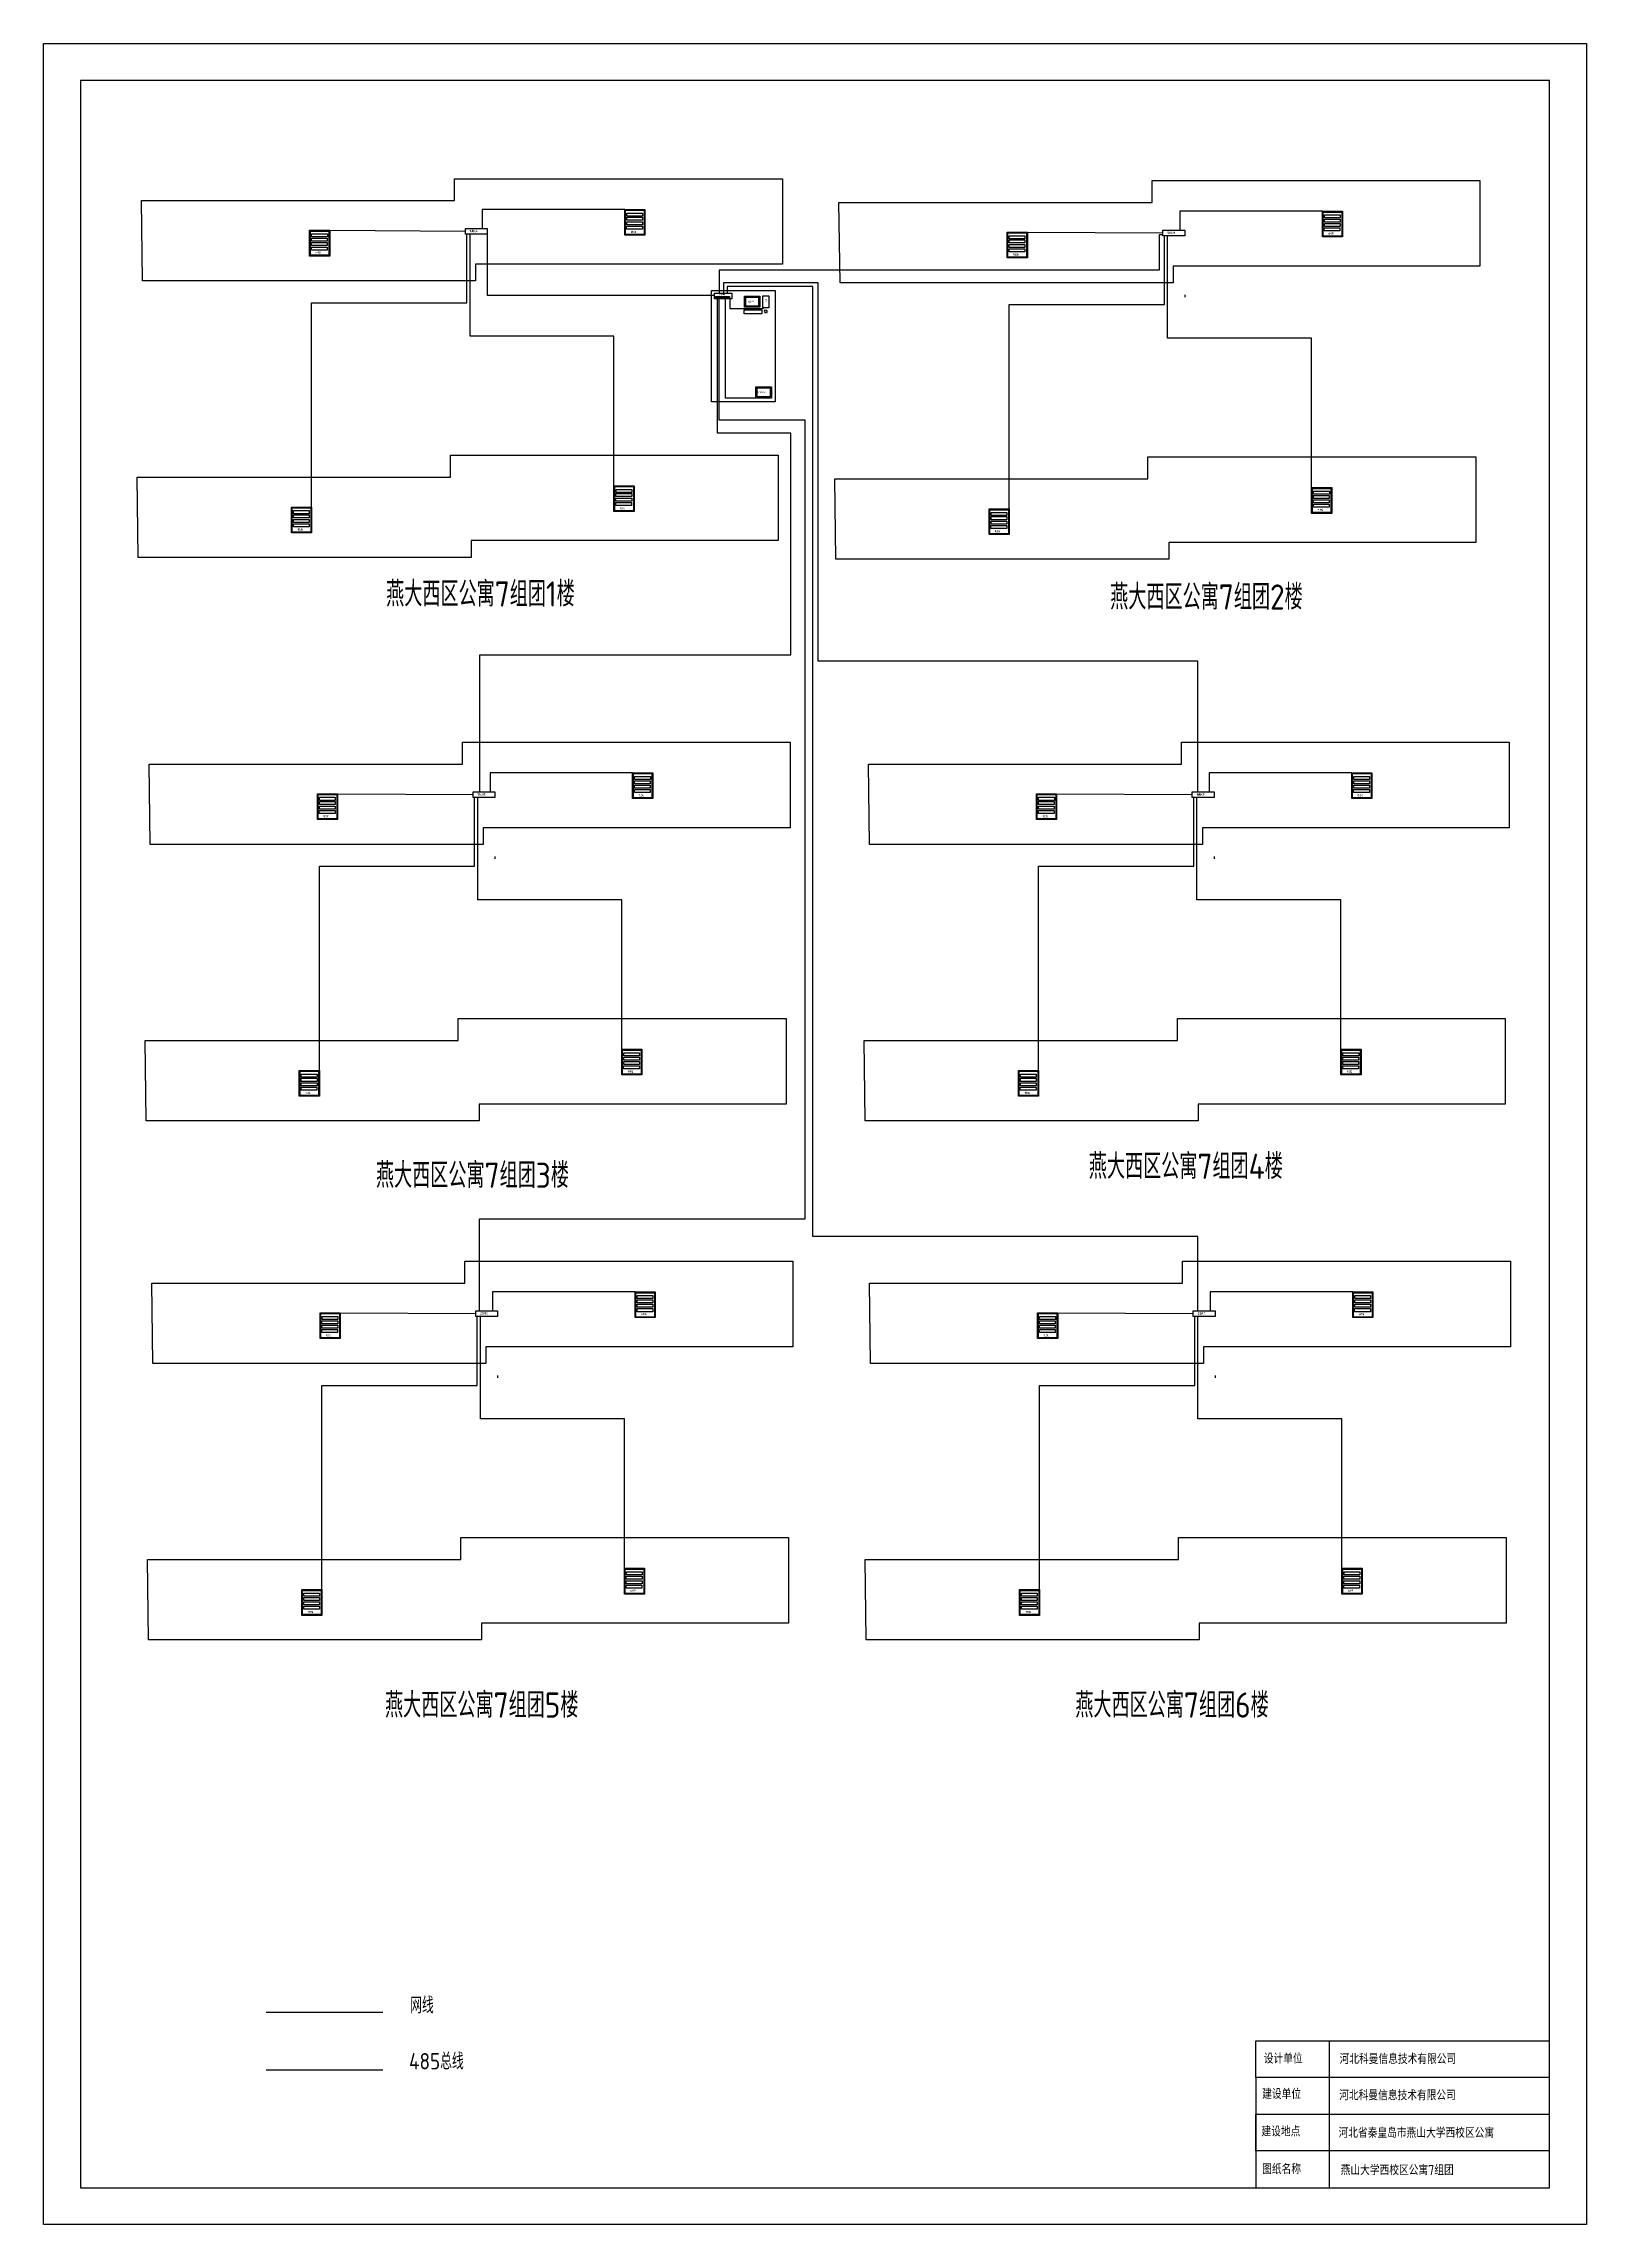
# Model space of a CAD drawing. Header units: millimetres. Extents: x 286 to 1652, y 942 to 1614.
# Drawn here: x 285.9 to 495.9, y 941.8 to 1238.8 of the extents above; entities that cross this region are included whole.
import ezdxf

# ---------------------------------------------------------------- set-up
doc = ezdxf.new("R2010")
doc.units = ezdxf.units.MM
for name, color, linetype in [('485总线', 7, 'Continuous'), ('网线', 7, 'Continuous'), ('设备图', 7, 'Continuous')]:
    doc.layers.add(name, color=color, linetype=linetype)
doc.styles.add('Annotative', font='gbenor.shx', dxfattribs={"bigfont": 'gbcbig.shx'})
doc.styles.get("Standard").update_dxf_attribs({"font": 'gbenor.shx', "bigfont": 'gbcbig.shx'})

msp = doc.modelspace()

# ---------------------------------------------------------------- linework, layer by layer
for p, q in [((285.87, 1238.76), (495.87, 1238.76)), ((285.87, 941.76), (285.87, 1238.76)), ((495.87, 1238.76), (495.87, 941.76)), ((290.87, 1233.76), (290.87, 946.76)), ((490.87, 1233.76), (290.87, 1233.76)), ((490.87, 946.76), (490.87, 1233.76)), ((341.81, 1217.38), (341.81, 1220.36)), ((341.81, 1220.36), (386.43, 1220.36)), ((386.43, 1220.36), (386.43, 1208.71)), ((436.76, 1217.13), (436.76, 1220.12)), ((436.76, 1220.12), (481.38, 1220.12)), ((481.38, 1220.12), (481.38, 1208.47)), ((299.17, 1217.38), (341.81, 1217.38)), ((299.32, 1206.44), (299.17, 1217.38)), ((394.13, 1217.13), (436.76, 1217.13)), ((394.27, 1206.19), (394.13, 1217.13)), ((344.65, 1206.44), (299.32, 1206.44)), ((386.43, 1208.71), (344.65, 1208.71)), ((344.65, 1208.71), (344.65, 1206.44)), ((439.61, 1206.19), (394.27, 1206.19)), ((481.38, 1208.47), (439.61, 1208.47)), ((439.61, 1208.47), (439.61, 1206.19)), ((341.24, 1179.73), (341.24, 1182.72)), ((341.24, 1182.72), (385.86, 1182.72)), ((385.86, 1182.72), (385.86, 1171.07)), ((436.19, 1179.49), (436.19, 1182.47)), ((436.19, 1182.47), (480.82, 1182.47)), ((480.82, 1182.47), (480.82, 1170.82)), ((298.6, 1179.73), (341.24, 1179.73)), ((298.75, 1168.79), (298.6, 1179.73)), ((393.56, 1179.49), (436.19, 1179.49)), ((393.71, 1168.55), (393.56, 1179.49)), ((385.86, 1171.07), (344.08, 1171.07)), ((344.08, 1171.07), (344.08, 1168.79)), ((480.82, 1170.82), (439.04, 1170.82)), ((439.04, 1170.82), (439.04, 1168.55)), ((344.08, 1168.79), (298.75, 1168.79)), ((439.04, 1168.55), (393.71, 1168.55)), ((342.87, 1140.64), (342.87, 1143.63)), ((342.87, 1143.63), (387.49, 1143.63)), ((387.49, 1143.63), (387.49, 1131.98)), ((440.76, 1140.64), (440.76, 1143.63)), ((440.76, 1143.63), (485.38, 1143.63)), ((485.38, 1143.63), (485.38, 1131.98)), ((300.24, 1140.64), (342.87, 1140.64)), ((300.38, 1129.71), (300.24, 1140.64)), ((398.13, 1140.64), (440.76, 1140.64)), ((398.27, 1129.71), (398.13, 1140.64)), ((387.49, 1131.98), (345.71, 1131.98)), ((345.71, 1131.98), (345.71, 1129.71)), ((485.38, 1131.98), (443.6, 1131.98)), ((443.6, 1131.98), (443.6, 1129.71)), ((345.71, 1129.71), (300.38, 1129.71)), ((443.6, 1129.71), (398.27, 1129.71)), ((342.3, 1103), (342.3, 1105.98)), ((342.3, 1105.98), (386.92, 1105.98)), ((386.92, 1105.98), (386.92, 1094.33)), ((440.19, 1103), (440.19, 1105.98)), ((440.19, 1105.98), (484.81, 1105.98)), ((484.81, 1105.98), (484.81, 1094.33)), ((299.67, 1103), (342.3, 1103)), ((299.81, 1092.06), (299.67, 1103)), ((397.56, 1103), (440.19, 1103)), ((397.7, 1092.06), (397.56, 1103)), ((386.92, 1094.33), (345.14, 1094.33)), ((345.14, 1094.33), (345.14, 1092.06)), ((484.81, 1094.33), (443.03, 1094.33)), ((443.03, 1094.33), (443.03, 1092.06)), ((345.14, 1092.06), (299.81, 1092.06)), ((443.03, 1092.06), (397.7, 1092.06)), ((343.22, 1069.95), (343.22, 1072.93)), ((343.22, 1072.93), (387.84, 1072.93)), ((387.84, 1072.93), (387.84, 1061.28)), ((440.9, 1069.95), (440.9, 1072.93)), ((440.9, 1072.93), (485.52, 1072.93)), ((485.52, 1072.93), (485.52, 1061.28)), ((300.59, 1069.95), (343.22, 1069.95)), ((300.73, 1059.01), (300.59, 1069.95)), ((398.27, 1069.95), (440.9, 1069.95)), ((398.41, 1059.01), (398.27, 1069.95)), ((387.84, 1061.28), (346.06, 1061.28)), ((346.06, 1061.28), (346.06, 1059.01)), ((485.52, 1061.28), (443.75, 1061.28)), ((443.75, 1061.28), (443.75, 1059.01)), ((346.06, 1059.01), (300.73, 1059.01)), ((443.75, 1059.01), (398.41, 1059.01)), ((342.65, 1032.3), (342.65, 1035.29)), ((342.65, 1035.29), (387.27, 1035.29)), ((387.27, 1035.29), (387.27, 1023.64)), ((440.33, 1032.3), (440.33, 1035.29)), ((440.33, 1035.29), (484.96, 1035.29)), ((484.96, 1035.29), (484.96, 1023.64)), ((300.02, 1032.3), (342.65, 1032.3)), ((300.16, 1021.36), (300.02, 1032.3)), ((397.7, 1032.3), (440.33, 1032.3)), ((397.85, 1021.36), (397.7, 1032.3)), ((387.27, 1023.64), (345.49, 1023.64)), ((345.49, 1023.64), (345.49, 1021.36)), ((484.96, 1023.64), (443.18, 1023.64)), ((443.18, 1023.64), (443.18, 1021.36)), ((345.49, 1021.36), (300.16, 1021.36)), ((443.18, 1021.36), (397.85, 1021.36)), ((450.87, 961.76), (450.87, 966.76)), ((450.87, 966.76), (490.87, 966.76)), ((450.87, 966.76), (460.87, 966.76)), ((460.87, 966.76), (460.87, 946.76)), ((490.87, 961.76), (450.87, 961.76)), ((450.87, 961.76), (450.87, 946.76)), ((490.87, 956.76), (490.87, 961.76)), ((450.87, 951.76), (450.87, 956.76)), ((450.87, 956.76), (490.87, 956.76)), ((490.87, 951.76), (450.87, 951.76)), ((490.87, 946.76), (490.87, 951.76)), ((290.87, 946.76), (490.87, 946.76)), ((490.87, 946.76), (490.87, 946.76)), ((495.87, 941.76), (285.87, 941.76))]:
    msp.add_line(p, q)
msp.add_lwpolyline([(376.76, 1205.16), (385.43, 1205.16), (385.43, 1189.96), (376.76, 1189.96)], close=True)
at = {"layer": '485总线', "color": 5}
for p, q in [((364.97, 1216.18), (345.56, 1216.18)), ((345.56, 1216.18), (345.56, 1213.6)), ((459.93, 1215.94), (440.52, 1215.94)), ((440.52, 1215.94), (440.52, 1213.35)), ((324.81, 1213.34), (343.27, 1213.23)), ((343.47, 1203.46), (343.47, 1212.82)), ((343.91, 1198.91), (343.91, 1212.82)), ((419.77, 1213.1), (438.22, 1212.99)), ((438.43, 1203.22), (438.43, 1212.57)), ((438.86, 1198.66), (438.86, 1212.57)), ((322.34, 1175.65), (322.34, 1203.46)), ((322.34, 1203.46), (343.47, 1203.46)), ((417.3, 1175.4), (417.3, 1203.22)), ((417.3, 1203.22), (438.43, 1203.22)), ((363.5, 1198.91), (343.91, 1198.91)), ((363.5, 1178.55), (363.5, 1198.91)), ((458.46, 1198.66), (438.86, 1198.66)), ((458.46, 1178.3), (458.46, 1198.66)), ((366.04, 1139.45), (346.63, 1139.45)), ((346.63, 1139.45), (346.63, 1136.86)), ((463.93, 1139.45), (444.52, 1139.45)), ((444.52, 1139.45), (444.52, 1136.86)), ((325.87, 1136.61), (344.33, 1136.5)), ((344.53, 1126.73), (344.53, 1136.08)), ((344.97, 1122.17), (344.97, 1136.08)), ((423.76, 1136.61), (442.22, 1136.5)), ((442.42, 1126.73), (442.42, 1136.08)), ((442.86, 1122.17), (442.86, 1136.08)), ((323.41, 1098.91), (323.41, 1126.73)), ((323.41, 1126.73), (344.53, 1126.73)), ((421.3, 1098.91), (421.3, 1126.73)), ((421.3, 1126.73), (442.42, 1126.73)), ((364.57, 1122.17), (344.97, 1122.17)), ((364.57, 1101.81), (364.57, 1122.17)), ((462.46, 1122.17), (442.86, 1122.17)), ((462.46, 1101.81), (462.46, 1122.17)), ((366.39, 1068.75), (346.97, 1068.75)), ((346.97, 1068.75), (346.97, 1066.17)), ((464.07, 1068.75), (444.66, 1068.75)), ((444.66, 1068.75), (444.66, 1066.17)), ((326.22, 1065.91), (344.68, 1065.8)), ((344.88, 1056.03), (344.88, 1065.39)), ((345.32, 1051.48), (345.32, 1065.39)), ((423.91, 1065.91), (442.36, 1065.8)), ((442.57, 1056.03), (442.57, 1065.39)), ((443, 1051.48), (443, 1065.39)), ((323.75, 1028.22), (323.75, 1056.03)), ((323.75, 1056.03), (344.88, 1056.03)), ((421.44, 1028.22), (421.44, 1056.03)), ((421.44, 1056.03), (442.57, 1056.03)), ((364.92, 1051.48), (345.32, 1051.48)), ((364.92, 1031.12), (364.92, 1051.48)), ((462.6, 1051.48), (443, 1051.48)), ((462.6, 1031.12), (462.6, 1051.48))]:
    msp.add_line(p, q, dxfattribs=at)
at = {"layer": '网线', "color": 3}
for p, q in [((346.23, 1212.82), (346.23, 1204.79)), ((438.22, 1212.71), (437.72, 1212.71)), ((437.72, 1212.71), (437.72, 1209.23)), ((437.72, 1209.23), (437.72, 1207.89)), ((437.72, 1207.89), (377.81, 1207.89)), ((377.81, 1207.89), (377.81, 1204.77)), ((391.31, 1206.17), (378.43, 1206.17)), ((378.43, 1206.17), (378.43, 1204.77)), ((391.31, 1154.64), (391.31, 1206.17)), ((346.23, 1204.79), (346.23, 1204.49)), ((346.23, 1204.49), (377.2, 1204.49)), ((377.58, 1185.69), (377.58, 1203.99)), ((377.82, 1187.5), (377.82, 1203.99)), ((378.68, 1190.49), (378.68, 1203.99)), ((390.58, 1205.69), (378.91, 1205.69)), ((378.91, 1205.69), (378.91, 1204.77)), ((379.34, 1202.64), (379.34, 1203.99)), ((390.58, 1076.29), (390.58, 1205.69)), ((441.19, 1204.54), (441.19, 1204.25)), ((383.76, 1202.64), (379.34, 1202.64)), ((383.76, 1202.8), (383.76, 1202.64)), ((382.82, 1190.49), (378.68, 1190.49)), ((387.59, 1185.69), (377.58, 1185.69)), ((389.53, 1187.5), (377.82, 1187.5)), ((387.59, 1155.53), (387.59, 1185.69)), ((389.53, 1078.72), (389.53, 1187.5)), ((345.24, 1136.86), (345.24, 1155.53)), ((345.24, 1155.53), (387.59, 1155.53)), ((443, 1154.64), (391.31, 1154.64)), ((443, 1136.86), (443, 1154.64)), ((347.3, 1128.05), (347.3, 1127.76)), ((445.19, 1128.05), (445.19, 1127.76)), ((345.22, 1066.17), (345.22, 1078.72)), ((345.22, 1078.72), (389.53, 1078.72)), ((442.99, 1076.29), (390.58, 1076.29)), ((442.99, 1066.17), (442.99, 1076.29)), ((347.65, 1057.36), (347.65, 1057.06)), ((445.33, 1057.36), (445.33, 1057.06)), ((316.17, 970.68), (332.06, 970.68))]:
    msp.add_line(p, q, dxfattribs=at)
at = {"layer": '网线', "color": 5}
msp.add_line((316.17, 962.79), (332.05, 962.79), dxfattribs=at)
at = {"layer": '设备图'}
for points in [[(364.97, 1216.18), (367.71, 1216.18), (367.71, 1212.68), (364.97, 1212.68)], [(365.08, 1216.08), (367.61, 1216.08), (367.61, 1212.77), (365.08, 1212.77)], [(365.24, 1215.12), (367.38, 1215.12), (367.38, 1214.7), (365.24, 1214.7)], [(365.25, 1215.69), (367.39, 1215.69), (367.39, 1215.28), (365.25, 1215.28)], [(459.93, 1215.94), (462.67, 1215.94), (462.67, 1212.43), (459.93, 1212.43)], [(460.04, 1215.83), (462.57, 1215.83), (462.57, 1212.53), (460.04, 1212.53)], [(460.2, 1215.45), (462.35, 1215.45), (462.35, 1215.03), (460.2, 1215.03)], [(460.2, 1214.87), (462.34, 1214.87), (462.34, 1214.46), (460.2, 1214.46)], [(322.07, 1213.34), (324.81, 1213.34), (324.81, 1209.83), (322.07, 1209.83)], [(322.18, 1213.23), (324.71, 1213.23), (324.71, 1209.93), (322.18, 1209.93)], [(322.34, 1212.27), (324.48, 1212.27), (324.48, 1211.86), (322.34, 1211.86)], [(322.35, 1212.85), (324.49, 1212.85), (324.49, 1212.44), (322.35, 1212.44)], [(343.27, 1213.6), (346.23, 1213.6), (346.23, 1212.82), (343.27, 1212.82)], [(365.23, 1213.91), (367.37, 1213.91), (367.37, 1213.49), (365.23, 1213.49)], [(365.24, 1214.5), (367.38, 1214.5), (367.38, 1214.09), (365.24, 1214.09)], [(417.03, 1213.1), (419.77, 1213.1), (419.77, 1209.59), (417.03, 1209.59)], [(417.13, 1212.99), (419.66, 1212.99), (419.66, 1209.68), (417.13, 1209.68)], [(417.3, 1212.6), (419.45, 1212.6), (419.45, 1212.19), (417.3, 1212.19)], [(417.3, 1212.03), (419.44, 1212.03), (419.44, 1211.62), (417.3, 1211.62)], [(438.22, 1213.35), (441.19, 1213.35), (441.19, 1212.57), (438.22, 1212.57)], [(460.18, 1213.66), (462.33, 1213.66), (462.33, 1213.25), (460.18, 1213.25)], [(460.2, 1214.26), (462.34, 1214.26), (462.34, 1213.84), (460.2, 1213.84)], [(322.32, 1211.06), (324.47, 1211.06), (324.47, 1210.65), (322.32, 1210.65)], [(322.34, 1211.66), (324.48, 1211.66), (324.48, 1211.25), (322.34, 1211.25)], [(417.28, 1210.82), (419.43, 1210.82), (419.43, 1210.41), (417.28, 1210.41)], [(417.3, 1211.41), (419.44, 1211.41), (419.44, 1211), (417.3, 1211)], [(377.2, 1204.77), (379.55, 1204.77), (379.55, 1203.99), (377.2, 1203.99)], [(377.33, 1204.32), (377.54, 1204.32), (377.54, 1204.12), (377.33, 1204.12)], [(377.57, 1204.32), (377.79, 1204.32), (377.79, 1204.12), (377.57, 1204.12)], [(377.82, 1204.32), (378.03, 1204.32), (378.03, 1204.12), (377.82, 1204.12)], [(378.07, 1204.32), (378.28, 1204.32), (378.28, 1204.12), (378.07, 1204.12)], [(378.31, 1204.33), (378.52, 1204.33), (378.52, 1204.13), (378.31, 1204.13)], [(378.55, 1204.33), (378.76, 1204.33), (378.76, 1204.13), (378.55, 1204.13)], [(378.79, 1204.33), (379, 1204.33), (379, 1204.13), (378.79, 1204.13)], [(379.04, 1204.33), (379.25, 1204.33), (379.25, 1204.13), (379.04, 1204.13)], [(381.25, 1204.39), (383.36, 1204.39), (383.36, 1202.86), (381.25, 1202.86)], [(381.25, 1204.39), (383.36, 1204.39), (383.36, 1202.86), (381.25, 1202.86)], [(381.44, 1204.24), (383.19, 1204.24), (383.19, 1203.02), (381.44, 1203.02)], [(381.44, 1204.24), (383.19, 1204.24), (383.19, 1203.02), (381.44, 1203.02)], [(383.76, 1204.41), (384.57, 1204.41), (384.57, 1202.8), (383.76, 1202.8)], [(381.22, 1202.51), (383.64, 1202.51), (383.64, 1201.98), (381.22, 1201.98)], [(382.82, 1192.02), (384.93, 1192.02), (384.93, 1190.49), (382.82, 1190.49)], [(383.01, 1191.87), (384.76, 1191.87), (384.76, 1190.65), (383.01, 1190.65)], [(363.5, 1178.55), (366.24, 1178.55), (366.24, 1175.04), (363.5, 1175.04)], [(363.61, 1178.44), (366.14, 1178.44), (366.14, 1175.13), (363.61, 1175.13)], [(363.76, 1176.27), (365.9, 1176.27), (365.9, 1175.86), (363.76, 1175.86)], [(363.77, 1177.48), (365.92, 1177.48), (365.92, 1177.07), (363.77, 1177.07)], [(363.77, 1176.86), (365.92, 1176.86), (365.92, 1176.45), (363.77, 1176.45)], [(363.78, 1178.05), (365.92, 1178.05), (365.92, 1177.64), (363.78, 1177.64)], [(458.46, 1178.3), (461.2, 1178.3), (461.2, 1174.79), (458.46, 1174.79)], [(458.57, 1178.19), (461.1, 1178.19), (461.1, 1174.89), (458.57, 1174.89)], [(458.73, 1177.23), (460.87, 1177.23), (460.87, 1176.82), (458.73, 1176.82)], [(458.73, 1176.62), (460.87, 1176.62), (460.87, 1176.21), (458.73, 1176.21)], [(458.74, 1177.81), (460.88, 1177.81), (460.88, 1177.4), (458.74, 1177.4)], [(319.6, 1175.65), (322.34, 1175.65), (322.34, 1172.14), (319.6, 1172.14)], [(319.71, 1175.54), (322.24, 1175.54), (322.24, 1172.23), (319.71, 1172.23)], [(319.86, 1173.37), (322, 1173.37), (322, 1172.96), (319.86, 1172.96)], [(319.87, 1174.58), (322.02, 1174.58), (322.02, 1174.17), (319.87, 1174.17)], [(319.87, 1173.96), (322.02, 1173.96), (322.02, 1173.55), (319.87, 1173.55)], [(319.88, 1175.16), (322.02, 1175.16), (322.02, 1174.74), (319.88, 1174.74)], [(414.56, 1175.4), (417.3, 1175.4), (417.3, 1171.89), (414.56, 1171.89)], [(414.67, 1175.29), (417.2, 1175.29), (417.2, 1171.99), (414.67, 1171.99)], [(414.83, 1174.34), (416.97, 1174.34), (416.97, 1173.92), (414.83, 1173.92)], [(414.83, 1173.72), (416.97, 1173.72), (416.97, 1173.31), (414.83, 1173.31)], [(414.84, 1174.91), (416.98, 1174.91), (416.98, 1174.5), (414.84, 1174.5)], [(458.72, 1176.02), (460.86, 1176.02), (460.86, 1175.61), (458.72, 1175.61)], [(414.82, 1173.13), (416.96, 1173.13), (416.96, 1172.71), (414.82, 1172.71)], [(366.04, 1139.45), (368.77, 1139.45), (368.77, 1135.94), (366.04, 1135.94)], [(366.14, 1139.34), (368.67, 1139.34), (368.67, 1136.04), (366.14, 1136.04)], [(366.3, 1138.38), (368.45, 1138.38), (368.45, 1137.97), (366.3, 1137.97)], [(366.3, 1137.77), (368.45, 1137.77), (368.45, 1137.35), (366.3, 1137.35)], [(366.31, 1138.96), (368.46, 1138.96), (368.46, 1138.54), (366.31, 1138.54)], [(463.93, 1139.45), (466.67, 1139.45), (466.67, 1135.94), (463.93, 1135.94)], [(464.03, 1139.34), (466.56, 1139.34), (466.56, 1136.04), (464.03, 1136.04)], [(464.2, 1138.96), (466.35, 1138.96), (466.35, 1138.54), (464.2, 1138.54)], [(464.2, 1138.38), (466.34, 1138.38), (466.34, 1137.97), (464.2, 1137.97)], [(464.2, 1137.77), (466.34, 1137.77), (466.34, 1137.35), (464.2, 1137.35)], [(323.14, 1136.61), (325.87, 1136.61), (325.87, 1133.1), (323.14, 1133.1)], [(323.24, 1136.5), (325.77, 1136.5), (325.77, 1133.19), (323.24, 1133.19)], [(323.4, 1135.54), (325.55, 1135.54), (325.55, 1135.13), (323.4, 1135.13)], [(323.4, 1134.92), (325.55, 1134.92), (325.55, 1134.51), (323.4, 1134.51)], [(323.41, 1136.12), (325.55, 1136.12), (325.55, 1135.7), (323.41, 1135.7)], [(344.33, 1136.86), (347.3, 1136.86), (347.3, 1136.08), (344.33, 1136.08)], [(366.29, 1137.17), (368.43, 1137.17), (368.43, 1136.76), (366.29, 1136.76)], [(421.03, 1136.61), (423.76, 1136.61), (423.76, 1133.1), (421.03, 1133.1)], [(421.13, 1136.5), (423.66, 1136.5), (423.66, 1133.19), (421.13, 1133.19)], [(421.29, 1135.54), (423.44, 1135.54), (423.44, 1135.13), (421.29, 1135.13)], [(421.29, 1134.92), (423.44, 1134.92), (423.44, 1134.51), (421.29, 1134.51)], [(421.3, 1136.12), (423.45, 1136.12), (423.45, 1135.7), (421.3, 1135.7)], [(442.22, 1136.86), (445.19, 1136.86), (445.19, 1136.08), (442.22, 1136.08)], [(464.18, 1137.17), (466.33, 1137.17), (466.33, 1136.76), (464.18, 1136.76)], [(323.39, 1134.33), (325.53, 1134.33), (325.53, 1133.92), (323.39, 1133.92)], [(421.28, 1134.33), (423.42, 1134.33), (423.42, 1133.92), (421.28, 1133.92)], [(320.67, 1098.91), (323.41, 1098.91), (323.41, 1095.41), (320.67, 1095.41)], [(364.57, 1101.81), (367.31, 1101.81), (367.31, 1098.3), (364.57, 1098.3)], [(364.67, 1101.7), (367.2, 1101.7), (367.2, 1098.4), (364.67, 1098.4)], [(364.82, 1099.53), (366.97, 1099.53), (366.97, 1099.12), (364.82, 1099.12)], [(364.84, 1101.32), (366.99, 1101.32), (366.99, 1100.91), (364.84, 1100.91)], [(364.84, 1100.74), (366.98, 1100.74), (366.98, 1100.33), (364.84, 1100.33)], [(364.84, 1100.13), (366.98, 1100.13), (366.98, 1099.72), (364.84, 1099.72)], [(418.56, 1098.91), (421.3, 1098.91), (421.3, 1095.41), (418.56, 1095.41)], [(462.46, 1101.81), (465.2, 1101.81), (465.2, 1098.3), (462.46, 1098.3)], [(462.57, 1101.7), (465.09, 1101.7), (465.09, 1098.4), (462.57, 1098.4)], [(462.71, 1099.53), (464.86, 1099.53), (464.86, 1099.12), (462.71, 1099.12)], [(462.73, 1101.32), (464.88, 1101.32), (464.88, 1100.91), (462.73, 1100.91)], [(462.73, 1100.74), (464.87, 1100.74), (464.87, 1100.33), (462.73, 1100.33)], [(462.73, 1100.13), (464.87, 1100.13), (464.87, 1099.72), (462.73, 1099.72)], [(320.77, 1098.81), (323.3, 1098.81), (323.3, 1095.5), (320.77, 1095.5)], [(320.92, 1096.64), (323.07, 1096.64), (323.07, 1096.22), (320.92, 1096.22)], [(320.94, 1098.42), (323.09, 1098.42), (323.09, 1098.01), (320.94, 1098.01)], [(320.94, 1097.85), (323.08, 1097.85), (323.08, 1097.43), (320.94, 1097.43)], [(320.94, 1097.23), (323.08, 1097.23), (323.08, 1096.82), (320.94, 1096.82)], [(418.67, 1098.81), (421.2, 1098.81), (421.2, 1095.5), (418.67, 1095.5)], [(418.81, 1096.64), (420.96, 1096.64), (420.96, 1096.22), (418.81, 1096.22)], [(418.83, 1098.42), (420.98, 1098.42), (420.98, 1098.01), (418.83, 1098.01)], [(418.83, 1097.85), (420.97, 1097.85), (420.97, 1097.43), (418.83, 1097.43)], [(418.83, 1097.23), (420.97, 1097.23), (420.97, 1096.82), (418.83, 1096.82)], [(366.39, 1068.75), (369.12, 1068.75), (369.12, 1065.25), (366.39, 1065.25)], [(366.49, 1068.65), (369.02, 1068.65), (369.02, 1065.34), (366.49, 1065.34)], [(366.64, 1066.48), (368.78, 1066.48), (368.78, 1066.06), (366.64, 1066.06)], [(366.65, 1067.69), (368.8, 1067.69), (368.8, 1067.27), (366.65, 1067.27)], [(366.65, 1067.07), (368.8, 1067.07), (368.8, 1066.66), (366.65, 1066.66)], [(366.66, 1068.26), (368.8, 1068.26), (368.8, 1067.85), (366.66, 1067.85)], [(464.07, 1068.75), (466.81, 1068.75), (466.81, 1065.25), (464.07, 1065.25)], [(464.18, 1068.65), (466.71, 1068.65), (466.71, 1065.34), (464.18, 1065.34)], [(464.32, 1066.48), (466.47, 1066.48), (466.47, 1066.06), (464.32, 1066.06)], [(464.34, 1068.26), (466.49, 1068.26), (466.49, 1067.85), (464.34, 1067.85)], [(464.34, 1067.69), (466.48, 1067.69), (466.48, 1067.27), (464.34, 1067.27)], [(464.34, 1067.07), (466.48, 1067.07), (466.48, 1066.66), (464.34, 1066.66)], [(323.49, 1065.91), (326.22, 1065.91), (326.22, 1062.4), (323.49, 1062.4)], [(323.59, 1065.8), (326.12, 1065.8), (326.12, 1062.5), (323.59, 1062.5)], [(323.74, 1063.63), (325.88, 1063.63), (325.88, 1063.22), (323.74, 1063.22)], [(323.75, 1064.84), (325.9, 1064.84), (325.9, 1064.43), (323.75, 1064.43)], [(323.75, 1064.23), (325.9, 1064.23), (325.9, 1063.82), (323.75, 1063.82)], [(323.76, 1065.42), (325.9, 1065.42), (325.9, 1065.01), (323.76, 1065.01)], [(344.68, 1066.17), (347.65, 1066.17), (347.65, 1065.39), (344.68, 1065.39)], [(421.17, 1065.91), (423.91, 1065.91), (423.91, 1062.4), (421.17, 1062.4)], [(421.27, 1065.8), (423.8, 1065.8), (423.8, 1062.5), (421.27, 1062.5)], [(421.42, 1063.63), (423.57, 1063.63), (423.57, 1063.22), (421.42, 1063.22)], [(421.44, 1065.42), (423.59, 1065.42), (423.59, 1065.01), (421.44, 1065.01)], [(421.44, 1064.84), (423.58, 1064.84), (423.58, 1064.43), (421.44, 1064.43)], [(421.44, 1064.23), (423.58, 1064.23), (423.58, 1063.82), (421.44, 1063.82)], [(442.36, 1066.17), (445.33, 1066.17), (445.33, 1065.39), (442.36, 1065.39)], [(364.92, 1031.12), (367.65, 1031.12), (367.65, 1027.61), (364.92, 1027.61)], [(365.02, 1031.01), (367.55, 1031.01), (367.55, 1027.7), (365.02, 1027.7)], [(365.19, 1030.62), (367.34, 1030.62), (367.34, 1030.21), (365.19, 1030.21)], [(462.6, 1031.12), (465.34, 1031.12), (465.34, 1027.61), (462.6, 1027.61)], [(462.71, 1031.01), (465.24, 1031.01), (465.24, 1027.7), (462.71, 1027.7)], [(462.88, 1030.62), (465.02, 1030.62), (465.02, 1030.21), (462.88, 1030.21)], [(321.02, 1028.22), (323.75, 1028.22), (323.75, 1024.71), (321.02, 1024.71)], [(321.12, 1028.11), (323.65, 1028.11), (323.65, 1024.81), (321.12, 1024.81)], [(321.29, 1027.73), (323.44, 1027.73), (323.44, 1027.31), (321.29, 1027.31)], [(365.17, 1028.84), (367.31, 1028.84), (367.31, 1028.43), (365.17, 1028.43)], [(365.18, 1030.05), (367.33, 1030.05), (367.33, 1029.64), (365.18, 1029.64)], [(365.18, 1029.43), (367.33, 1029.43), (367.33, 1029.02), (365.18, 1029.02)], [(418.7, 1028.22), (421.44, 1028.22), (421.44, 1024.71), (418.7, 1024.71)], [(418.81, 1028.11), (421.34, 1028.11), (421.34, 1024.81), (418.81, 1024.81)], [(418.98, 1027.73), (421.12, 1027.73), (421.12, 1027.31), (418.98, 1027.31)], [(462.86, 1028.84), (465, 1028.84), (465, 1028.43), (462.86, 1028.43)], [(462.87, 1030.05), (465.01, 1030.05), (465.01, 1029.64), (462.87, 1029.64)], [(462.87, 1029.43), (465.01, 1029.43), (465.01, 1029.02), (462.87, 1029.02)], [(321.27, 1025.94), (323.41, 1025.94), (323.41, 1025.53), (321.27, 1025.53)], [(321.28, 1027.15), (323.43, 1027.15), (323.43, 1026.74), (321.28, 1026.74)], [(321.28, 1026.54), (323.43, 1026.54), (323.43, 1026.12), (321.28, 1026.12)], [(418.96, 1025.94), (421.1, 1025.94), (421.1, 1025.53), (418.96, 1025.53)], [(418.97, 1027.15), (421.11, 1027.15), (421.11, 1026.74), (418.97, 1026.74)], [(418.97, 1026.54), (421.11, 1026.54), (421.11, 1026.12), (418.97, 1026.12)]]:
    msp.add_lwpolyline(points, close=True, dxfattribs=at)
msp.add_ellipse((384.16, 1202.28), major_axis=(0.086, -0.205), ratio=0.684846, dxfattribs=at)

# ---------------------------------------------------------------- texts
for s, height, p in [('燕大西区公寓7组团1楼', 3.4227, (332.49, 1162.1)), ('燕大西区公寓7组团2楼', 3.4227, (431.05, 1161.69)), ('燕大西区公寓7组团4楼', 3.4227, (428.14, 1084.15)), ('燕大西区公寓7组团3楼', 3.4227, (331.1, 1082.93)), ('燕大西区公寓7组团5楼', 3.4227, (332.33, 1010.78)), ('燕大西区公寓7组团6楼', 3.4227, (426.3, 1010.78)), ('设计单位', 1.393, (451.95, 963.66)), ('河北科曼信息技术有限公司', 1.3934, (462.27, 963.61)), ('建设单位', 1.393, (451.74, 958.84)), ('河北科曼信息技术有限公司', 1.3934, (462.22, 958.67)), ('建设地点', 1.393, (451.64, 953.74)), ('河北省秦皇岛市燕山大学西校区公寓', 1.3934, (462.13, 953.55)), ('图纸名称', 1.393, (451.74, 948.61)), ('燕山大学西校区公寓7组团', 1.3934, (462.42, 948.47))]:
    msp.add_text(s, height=height).set_placement(p)
at = {"layer": '网线'}
for s, p in [('网线', (335.76, 970.5)), ('485总线', (335.61, 962.87))]:
    msp.add_text(s, height=2.224, dxfattribs=at).set_placement(p)
at = {"layer": '设备图', "style": 'Annotative'}
for s, height, p in [('智能网关', 0.268, (343.86, 1213.08)), ('电控箱', 0.244, (365.77, 1212.98)), ('智能网关', 0.268, (438.82, 1212.84)), ('电控箱', 0.244, (460.73, 1212.73)), ('电控箱', 0.244, (322.87, 1210.14)), ('电控箱', 0.244, (417.82, 1209.89)), ('网络交换机', 0.19, (377.68, 1204.47)), ('监控显示器', 0.173, (381.67, 1203.53)), ('宿舍信息终端', 0.173, (383.07, 1191.16)), ('电控箱', 0.244, (364.3, 1175.34)), ('电控箱', 0.244, (459.26, 1175.1)), ('电控箱', 0.244, (320.4, 1172.44)), ('电控箱', 0.244, (415.36, 1172.2)), ('智能网关', 0.268, (344.93, 1136.35)), ('电控箱', 0.244, (366.83, 1136.25)), ('智能网关', 0.268, (442.82, 1136.35)), ('电控箱', 0.244, (464.72, 1136.25)), ('电控箱', 0.244, (323.93, 1133.4)), ('电控箱', 0.244, (421.82, 1133.4)), ('电控箱', 0.244, (321.46, 1095.71)), ('电控箱', 0.244, (365.36, 1098.61)), ('电控箱', 0.244, (419.36, 1095.71)), ('电控箱', 0.244, (463.26, 1098.61)), ('智能网关', 0.268, (345.28, 1065.65)), ('电控箱', 0.244, (367.18, 1065.55)), ('智能网关', 0.268, (442.96, 1065.65)), ('电控箱', 0.244, (464.87, 1065.55)), ('电控箱', 0.244, (324.28, 1062.71)), ('电控箱', 0.244, (421.96, 1062.71)), ('电控箱', 0.244, (365.71, 1027.91)), ('电控箱', 0.244, (463.4, 1027.91)), ('电控箱', 0.244, (321.81, 1025.01)), ('电控箱', 0.244, (419.5, 1025.01))]:
    msp.add_text(s, height=height, dxfattribs=at).set_placement(p)
msp.add_text('工作站', height=0.16, rotation=270, dxfattribs=at).set_placement((384.1, 1204))

doc.saveas('drawing.dxf')
